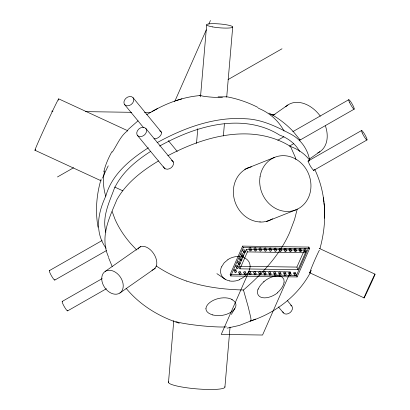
<?xml version="1.0" encoding="UTF-8"?>
<svg xmlns="http://www.w3.org/2000/svg" width="410" height="410" viewBox="0 0 410 410"><rect width="100%" height="100%" fill="white"/><g stroke="black" fill="none" stroke-linecap="round" stroke-linejoin="round"><path stroke-width="0.61" d="M284.181 282.07L283.787 279.097L281.865 276.909A14.842 8.062 -33 0 0 264.122 281.429M324.628 213.379C324.899 225.305 323.059 237.226 319.933 248.721M168.495 382.361L173.789 320.517M196.518 143.382L197.774 128.719M200.5 96.847L206.666 24.805M223.378 135.971L224.413 123.861M226.709 97.088L232.711 26.957M224.921 387.025L230.051 327.098M297.224 209.054L294.57 219.468L289.511 232.875A82.523 56.785 -59.9 0 1 280.722 249.039C270.585 264.578 257.485 277.949 243.463 290.003C224.244 289.527 204.892 287.226 186.611 281.05M104.622 171.047L104.611 171.083A98.718 62.745 23.7 0 0 105.739 196.216C100.542 207.332 97.032 219.816 99.179 232.132A93.731 60.249 -22.6 0 0 104.345 245.682L106.154 248.26M101.126 179.073C96.463 194.617 95.171 211.206 98.031 227.222M105.79 196.221C111.602 174.522 130.221 159.377 148.384 147.79M108.455 256.757A93.731 60.249 -22.6 0 1 105.59 247.537C102.577 230.64 110.674 214.712 116.922 199.583C126.413 182.757 142.275 170.662 158.578 160.904M258.085 289.265L258.218 288.901M221.538 266.895L224.198 262.784L227.975 259.612M174.624 101.762L206.307 29.853M208.885 24.006L210.427 20.5M230.148 274.439L242.628 246.108L308.945 247.081L309.586 248.624L297.101 276.95L230.789 275.976L230.148 274.439L296.461 275.407L297.101 276.95M230.789 275.976L243.268 247.65L242.628 246.108M238.851 266.228L246.313 249.295L304.358 250.146L305.45 252.765L297.988 269.698L239.937 268.847L238.851 266.228L296.896 267.079L297.988 269.698M239.937 268.847L247.399 251.914L246.313 249.295M296.896 267.079L304.358 250.146M296.461 275.407L308.945 247.081M112.294 152.115C116.968 145.15 120.714 135.495 127.674 130.734M231.358 314.414L234.786 308.587M310.273 272.758C297.762 295.969 275.505 312.922 250.618 321.025L250.105 320.722M127.935 129.678L138.037 120.806M250.618 321.025L250.925 320.743A82.523 4.336 69.9 0 0 250.71 317.381L248.281 307.059L243.463 290.003M263.661 281.772L264.096 281.409M272.799 115.553L287.953 104.945M105.114 271.456L140.645 246.579M309.427 159.029L319.877 151.71M119.848 293.037A13.069 9.42 55 0 0 115.589 272.322A13.069 9.42 55 0 0 102.013 281.378A13.069 9.42 55 0 0 119.848 293.037L155.38 268.166M146.734 114.703C163.098 104.55 181.492 96.919 200.859 95.51M150.665 151.392C135.982 160.802 121.708 172.564 114.236 188.718C109.439 201.935 102.536 215.506 105.39 230.02A88.212 56.703 -22.6 0 0 105.862 232.255M57.461 176.961L73.58 167.762M199.742 95.735L200.854 95.105M228.083 79.555L281.993 48.78M49.395 270.615L102.064 240.547M277.806 140.215L283.904 136.735M292.776 131.672L348.772 99.702M54.802 280.066L106.364 250.633M289.311 146.185L293.75 143.654M299.295 140.486L354.178 109.152M62.217 301.422L102.136 278.631M307.818 161.207L361.594 130.508M67.624 310.872L106.436 288.717M313.225 170.662L367.001 139.959M157.419 108.604L152.043 111.525M157.107 142.644C177.986 131.19 200.557 122.036 224.362 119.248A93.731 60.249 -22.6 0 1 245.067 118.746C261.995 119.243 277.186 126.951 291.782 134.659C301.212 139.984 307.941 149.64 309.647 160.336M167.849 155.713C187.488 145.386 208.608 137.237 230.774 134.654A93.731 60.249 -22.6 0 1 251.479 134.147C265.208 135.141 278.836 139.077 290.511 146.483C298.039 149.255 305.081 153.847 309.765 160.464M159.562 146.073C179.354 135.192 200.751 126.47 223.337 123.851A88.212 56.703 -22.6 0 1 242.817 123.389C255.732 124.343 268.545 128.058 279.517 135.039C287.81 138.052 295.431 143.602 299.659 151.485M239.691 279.599L239.276 279.763M244.703 169.263L274.782 157.296M266.382 221.584L295.871 209.848M255.538 319.072L239.435 325.412L227.099 328.159M181.861 98.841L175.869 100.686M51.665 111.141L52.941 111.156M85.577 111.638L131.651 112.314M144.453 112.499L150.849 112.596M270.518 114.349L274.997 114.416M243.268 247.65L309.586 248.624M247.399 251.914L305.45 252.765M260.77 221.928L259.802 221.892M218.069 96.847L226.73 96.827L226.156 96.663M229.59 280.85L229.082 280.753A14.842 11.516 -24.7 0 1 221.467 266.884M226.33 96.698C237.38 98.677 248.096 102.387 258.09 107.502M212.677 314.993L217.203 315.649L222.466 315.316A14.842 8.518 -10.2 0 0 235.945 304.845L235.934 304.512A15.472 8.871 -11.8 0 0 232.08 299.731M179.247 323.218C158.834 316.607 139.784 304.948 126.085 288.256M258.397 108.255C266.31 111.366 273.357 116.532 278.759 123.092A97.908 67.373 -59.9 0 1 284.094 131.082M58.722 98.871L127.915 130.821M319.216 248.383L375.037 274.157A13.069 0.277 -65.2 0 1 366.909 292.309A13.069 0.277 -65.2 0 1 366.714 291.577A13.069 0.277 -65.2 0 1 375.037 274.157M309.417 272.635L364.07 297.87M34.963 150.25L101.249 180.856M114.621 187.032L122.759 190.788M231.855 299.484L232.188 299.654M268.955 113.057C278.047 117.803 286.272 124.143 293.304 131.595L293.386 131.687M216.905 273.649L225.269 279.297M293.304 131.595L300.135 140.005L299.715 139.405M136.73 250.064L130.6 243.489A107.087 68.065 23.7 0 1 114.913 219.017L112.202 211.627M133.076 97.739A5.443 4.095 -39.4 0 1 128.95 105.647A5.443 4.095 -39.4 0 1 124.512 100.112A5.443 4.095 -39.4 0 1 133.076 97.739L161.443 132.24M168.331 140.62L177.248 151.459M145.898 128.54A5.443 4.095 -39.4 0 1 141.773 136.453A5.443 4.095 -39.4 0 1 137.335 130.918A5.443 4.095 -39.4 0 1 145.898 128.54L173.456 162.058M287.323 300.561L291.782 305.983M124.614 104.591L143.659 127.756M137.437 135.397L164.994 168.915M278.457 306.921L283.32 312.835M290.511 146.483L294.964 156.497A107.435 73.928 -59.9 0 1 295.953 159.505M314.731 169.34C319.672 179.713 322.813 190.952 323.956 202.381M112.176 266.505L108.476 257.454M324.043 203.232L324.541 207.855L324.694 218.187M323.449 197.692L324.541 207.855L324.612 212.754M186.601 281.091A84.696 53.833 23.7 0 1 156.461 266.116M156.266 265.998A13.074 9.374 61.6 0 1 151.972 270.21M227.919 259.54A15.544 12.402 -22.1 0 1 242.295 257.014M239.312 279.866A15.472 11.839 -23.4 0 1 229.538 280.963M242.269 257.065A15.073 11.459 -22.6 0 1 250.054 267.458A15.073 11.459 -22.6 0 1 239.655 279.333M284.058 282.116A15.544 8.456 -36.1 0 1 277.314 292.786M258.361 288.881A15.472 8.682 -32.7 0 1 263.794 281.86M277.467 292.924A15.073 8.6 -32.6 0 1 262.528 297.686A15.073 8.6 -32.6 0 1 257.982 289.281M212.81 314.87A15.544 8.359 -9.5 0 1 205.933 308.612M205.922 308.612A15.073 8.61 -12.6 0 1 215.865 299.279A15.073 8.61 -12.6 0 1 231.927 299.433M171.493 160.269A5.448 4.182 -35.6 0 1 171.252 167.695A5.448 4.182 -35.6 0 1 163.554 166.742M314.121 169.996A5.448 1.004 59.5 0 1 310.109 165.578A5.448 1.004 59.5 0 1 309.058 161.027M137.97 249.157A13.105 8.118 56.7 0 1 150.48 249.869A13.105 8.118 56.7 0 1 156.384 266.003M311.287 270.282A13.074 0.548 -66.5 0 1 311.723 267.279A13.074 0.548 -66.5 0 1 319.395 250.156M226.499 326.888A28.31 2.65 5.7 0 1 200.049 325.637A28.31 2.65 5.7 0 1 175.772 321.578M246.881 168.418A28.31 24.405 71.1 0 1 247.912 168.079M269.124 220.36A28.305 25.907 65.3 0 1 268.063 220.882M272.588 218.745A28.31 25.215 71 0 1 260.78 222.082M259.807 221.964A28.31 25.092 68.5 0 1 233.71 196.451A28.31 25.092 68.5 0 1 251.376 166.844M290.618 305.081A5.443 4.095 -39.4 0 1 290.26 312.481A5.443 4.095 -39.4 0 1 282.772 311.8M67.706 310.56A5.443 0.794 60.3 0 1 64.155 306.403A5.443 0.794 60.3 0 1 62.622 301.57M54.868 279.62A5.443 0.794 60.3 0 1 51.424 275.766A5.443 0.794 60.3 0 1 49.8 270.764M325.407 125.89A28.316 20.408 55 0 1 317.745 152.889M285.698 106.795A28.316 20.408 55 0 1 320.318 116.179M224.834 386.717A28.316 4.172 4.9 0 1 195.898 388.808A28.316 4.172 4.9 0 1 168.756 381.782M35.516 149.465A28.316 0.605 -65.2 0 1 45.756 125.48A28.316 0.605 -65.2 0 1 58.64 99.261M58.502 99.65A28.316 0.605 -65.2 0 1 58.312 100.168M102.536 178.124A28.377 1.507 -62.2 0 1 108.24 165.83M159.628 130.816A5.494 3.372 -32.4 0 1 160.566 135.505A5.494 3.372 -32.4 0 1 153.955 138.852M222.456 97.539A13.115 1.127 3.5 0 1 209.387 96.965A13.115 1.127 3.5 0 1 200.823 95.566M103.807 171.872A27.567 8.026 -62.2 0 1 111.899 151.726M249.054 271.307L221.241 334.427L262.564 335.031L290.377 271.912L249.054 271.307M249.71 249.311A1.087 0.702 -22.6 0 0 251.002 248.132A1.087 0.702 -22.6 0 0 249.27 248.183A1.087 0.702 -22.6 0 0 249.71 249.311M250.351 250.853A1.087 0.702 -22.6 0 0 251.643 249.675A1.087 0.702 -22.6 0 0 249.91 249.721A1.087 0.702 -22.6 0 0 250.351 250.853M254.707 249.382A1.087 0.702 -22.6 0 0 256.004 248.204A1.087 0.702 -22.6 0 0 254.267 248.255A1.087 0.702 -22.6 0 0 254.707 249.382M255.348 250.925A1.087 0.702 -22.6 0 0 256.645 249.746A1.087 0.702 -22.6 0 0 254.907 249.792A1.087 0.702 -22.6 0 0 255.348 250.925M259.704 249.459A1.087 0.702 -22.6 0 0 261.001 248.281A1.087 0.702 -22.6 0 0 259.263 248.327A1.087 0.702 -22.6 0 0 259.704 249.459M260.35 250.997A1.087 0.702 -22.6 0 0 261.641 249.818A1.087 0.702 -22.6 0 0 259.909 249.869A1.087 0.702 -22.6 0 0 260.35 250.997M264.706 249.531A1.087 0.702 -22.6 0 0 265.998 248.352A1.087 0.702 -22.6 0 0 264.265 248.404A1.087 0.702 -22.6 0 0 264.706 249.531M265.347 251.074A1.087 0.702 -22.6 0 0 266.638 249.895A1.087 0.702 -22.6 0 0 264.906 249.941A1.087 0.702 -22.6 0 0 265.347 251.074M269.703 249.603A1.087 0.702 -22.6 0 0 270.995 248.424A1.087 0.702 -22.6 0 0 269.262 248.475A1.087 0.702 -22.6 0 0 269.703 249.603M270.344 251.145A1.087 0.702 -22.6 0 0 271.635 249.967A1.087 0.702 -22.6 0 0 269.903 250.013A1.087 0.702 -22.6 0 0 270.344 251.145M274.7 249.68A1.087 0.702 -22.6 0 0 275.997 248.501A1.087 0.702 -22.6 0 0 274.259 248.547A1.087 0.702 -22.6 0 0 274.7 249.68M275.341 251.217A1.087 0.702 -22.6 0 0 276.637 250.038A1.087 0.702 -22.6 0 0 274.9 250.09A1.087 0.702 -22.6 0 0 275.341 251.217M279.697 249.751A1.087 0.702 -22.6 0 0 280.993 248.573A1.087 0.702 -22.6 0 0 279.256 248.619A1.087 0.702 -22.6 0 0 279.697 249.751M280.343 251.289A1.087 0.702 -22.6 0 0 281.634 250.11A1.087 0.702 -22.6 0 0 279.902 250.161A1.087 0.702 -22.6 0 0 280.343 251.289M284.699 249.823A1.087 0.702 -22.6 0 0 285.99 248.644A1.087 0.702 -22.6 0 0 284.258 248.696A1.087 0.702 -22.6 0 0 284.699 249.823M285.339 251.366A1.087 0.702 -22.6 0 0 286.631 250.187A1.087 0.702 -22.6 0 0 284.899 250.233A1.087 0.702 -22.6 0 0 285.339 251.366M289.696 249.895A1.087 0.702 -22.6 0 0 290.987 248.716A1.087 0.702 -22.6 0 0 289.255 248.767A1.087 0.702 -22.6 0 0 289.696 249.895M290.336 251.438A1.087 0.702 -22.6 0 0 291.628 250.259A1.087 0.702 -22.6 0 0 289.896 250.31A1.087 0.702 -22.6 0 0 290.336 251.438M294.693 249.972A1.087 0.702 -22.6 0 0 295.989 248.793A1.087 0.702 -22.6 0 0 294.252 248.839A1.087 0.702 -22.6 0 0 294.693 249.972M295.333 251.509A1.087 0.702 -22.6 0 0 296.63 250.331A1.087 0.702 -22.6 0 0 294.892 250.382A1.087 0.702 -22.6 0 0 295.333 251.509M299.689 250.044A1.087 0.702 -22.6 0 0 300.986 248.865A1.087 0.702 -22.6 0 0 299.249 248.916A1.087 0.702 -22.6 0 0 299.689 250.044M300.335 251.586A1.087 0.702 -22.6 0 0 301.627 250.407A1.087 0.702 -22.6 0 0 299.894 250.454A1.087 0.702 -22.6 0 0 300.335 251.586M304.691 250.115A1.087 0.702 -22.6 0 0 305.983 248.937A1.087 0.702 -22.6 0 0 304.251 248.988A1.087 0.702 -22.6 0 0 304.691 250.115M305.332 251.658A1.087 0.702 -22.6 0 0 306.624 250.479A1.087 0.702 -22.6 0 0 304.891 250.525A1.087 0.702 -22.6 0 0 305.332 251.658M236.473 266.951A1.087 0.702 -22.6 0 0 237.764 265.772A1.087 0.702 -22.6 0 0 236.032 265.823A1.087 0.702 -22.6 0 0 236.473 266.951M237.113 268.494A1.087 0.702 -22.6 0 0 238.405 267.315A1.087 0.702 -22.6 0 0 236.672 267.361A1.087 0.702 -22.6 0 0 237.113 268.494M238.195 263.041A1.087 0.702 -22.6 0 0 239.486 261.862A1.087 0.702 -22.6 0 0 237.754 261.913A1.087 0.702 -22.6 0 0 238.195 263.041M238.835 264.583A1.087 0.702 -22.6 0 0 240.127 263.404A1.087 0.702 -22.6 0 0 238.394 263.451A1.087 0.702 -22.6 0 0 238.835 264.583M239.917 259.13A1.087 0.702 -22.6 0 0 241.208 257.951A1.087 0.702 -22.6 0 0 239.476 258.003A1.087 0.702 -22.6 0 0 239.917 259.13M240.557 260.673A1.087 0.702 -22.6 0 0 241.854 259.494A1.087 0.702 -22.6 0 0 240.116 259.54A1.087 0.702 -22.6 0 0 240.557 260.673M241.639 255.22A1.087 0.702 -22.6 0 0 242.935 254.041A1.087 0.702 -22.6 0 0 241.198 254.092A1.087 0.702 -22.6 0 0 241.639 255.22M242.279 256.762A1.087 0.702 -22.6 0 0 243.576 255.584A1.087 0.702 -22.6 0 0 241.838 255.63A1.087 0.702 -22.6 0 0 242.279 256.762M243.366 251.309A1.087 0.702 -22.6 0 0 244.657 250.131A1.087 0.702 -22.6 0 0 242.925 250.182A1.087 0.702 -22.6 0 0 243.366 251.309M244.006 252.852A1.087 0.702 -22.6 0 0 245.298 251.673A1.087 0.702 -22.6 0 0 243.566 251.719A1.087 0.702 -22.6 0 0 244.006 252.852M239.266 273.019A1.087 0.702 -22.6 0 0 240.557 271.84A1.087 0.702 -22.6 0 0 238.825 271.891A1.087 0.702 -22.6 0 0 239.266 273.019M239.906 274.562A1.087 0.702 -22.6 0 0 241.198 273.383A1.087 0.702 -22.6 0 0 239.466 273.429A1.087 0.702 -22.6 0 0 239.906 274.562M244.263 273.091A1.087 0.702 -22.6 0 0 245.554 271.912A1.087 0.702 -22.6 0 0 243.822 271.963A1.087 0.702 -22.6 0 0 244.263 273.091M244.903 274.633A1.087 0.702 -22.6 0 0 246.195 273.455A1.087 0.702 -22.6 0 0 244.462 273.506A1.087 0.702 -22.6 0 0 244.903 274.633M249.259 273.168A1.087 0.702 -22.6 0 0 250.551 271.989A1.087 0.702 -22.6 0 0 248.819 272.035A1.087 0.702 -22.6 0 0 249.259 273.168M249.9 274.705A1.087 0.702 -22.6 0 0 251.197 273.526A1.087 0.702 -22.6 0 0 249.459 273.578A1.087 0.702 -22.6 0 0 249.9 274.705M254.256 273.239A1.087 0.702 -22.6 0 0 255.553 272.061A1.087 0.702 -22.6 0 0 253.816 272.112A1.087 0.702 -22.6 0 0 254.256 273.239M254.897 274.782A1.087 0.702 -22.6 0 0 256.194 273.603A1.087 0.702 -22.6 0 0 254.456 273.649A1.087 0.702 -22.6 0 0 254.897 274.782M259.258 273.311A1.087 0.702 -22.6 0 0 260.55 272.132A1.087 0.702 -22.6 0 0 258.818 272.184A1.087 0.702 -22.6 0 0 259.258 273.311M259.899 274.854A1.087 0.702 -22.6 0 0 261.19 273.675A1.087 0.702 -22.6 0 0 259.458 273.721A1.087 0.702 -22.6 0 0 259.899 274.854M264.255 273.388A1.087 0.702 -22.6 0 0 265.547 272.209A1.087 0.702 -22.6 0 0 263.814 272.255A1.087 0.702 -22.6 0 0 264.255 273.388M264.896 274.925A1.087 0.702 -22.6 0 0 266.187 273.747A1.087 0.702 -22.6 0 0 264.455 273.798A1.087 0.702 -22.6 0 0 264.896 274.925M269.252 273.46A1.087 0.702 -22.6 0 0 270.544 272.281A1.087 0.702 -22.6 0 0 268.811 272.327A1.087 0.702 -22.6 0 0 269.252 273.46M269.893 274.997A1.087 0.702 -22.6 0 0 271.189 273.818A1.087 0.702 -22.6 0 0 269.452 273.87A1.087 0.702 -22.6 0 0 269.893 274.997M274.249 273.531A1.087 0.702 -22.6 0 0 275.546 272.353A1.087 0.702 -22.6 0 0 273.808 272.404A1.087 0.702 -22.6 0 0 274.249 273.531M274.89 275.074A1.087 0.702 -22.6 0 0 276.186 273.895A1.087 0.702 -22.6 0 0 274.449 273.941A1.087 0.702 -22.6 0 0 274.89 275.074M279.251 273.603A1.087 0.702 -22.6 0 0 280.542 272.43A1.087 0.702 -22.6 0 0 278.81 272.476A1.087 0.702 -22.6 0 0 279.251 273.603M279.892 275.146A1.087 0.702 -22.6 0 0 281.183 273.967A1.087 0.702 -22.6 0 0 279.451 274.018A1.087 0.702 -22.6 0 0 279.892 275.146M284.248 273.68A1.087 0.702 -22.6 0 0 285.539 272.501A1.087 0.702 -22.6 0 0 283.807 272.547A1.087 0.702 -22.6 0 0 284.248 273.68M284.888 275.218A1.087 0.702 -22.6 0 0 286.18 274.039A1.087 0.702 -22.6 0 0 284.448 274.09A1.087 0.702 -22.6 0 0 284.888 275.218M289.245 273.752A1.087 0.702 -22.6 0 0 290.536 272.573A1.087 0.702 -22.6 0 0 288.804 272.624A1.087 0.702 -22.6 0 0 289.245 273.752M289.885 275.294A1.087 0.702 -22.6 0 0 291.182 274.116A1.087 0.702 -22.6 0 0 289.445 274.162A1.087 0.702 -22.6 0 0 289.885 275.294M294.242 273.824A1.087 0.702 -22.6 0 0 295.538 272.645A1.087 0.702 -22.6 0 0 293.801 272.696A1.087 0.702 -22.6 0 0 294.242 273.824M294.882 275.366A1.087 0.702 -22.6 0 0 296.179 274.188A1.087 0.702 -22.6 0 0 294.441 274.239A1.087 0.702 -22.6 0 0 294.882 275.366M235.391 272.404A1.087 0.702 -22.6 0 0 236.683 271.225A1.087 0.702 -22.6 0 0 234.95 271.271A1.087 0.702 -22.6 0 0 235.391 272.404M234.751 270.861A1.087 0.702 -22.6 0 0 236.042 269.683A1.087 0.702 -22.6 0 0 234.31 269.734A1.087 0.702 -22.6 0 0 234.751 270.861M362.225 132.937A5.443 0.794 60.3 0 0 366.945 139.979A5.443 0.794 60.3 0 0 363.721 132.784A5.443 0.794 60.3 0 0 362.225 132.937M349.402 102.131A5.443 0.794 60.3 0 0 354.122 109.173A5.443 0.794 60.3 0 0 350.898 101.982A5.443 0.794 60.3 0 0 349.402 102.131M212.467 26.886A13.069 1.927 4.9 0 0 232.68 27.096A13.069 1.927 4.9 0 0 213.917 23.667A13.069 1.927 4.9 0 0 212.467 26.886M260.063 176.628A28.316 25.189 68.3 0 0 294.18 210.448A28.316 25.189 68.3 0 0 301.739 163.636A28.316 25.189 68.3 0 0 260.063 176.628"/></g></svg>
